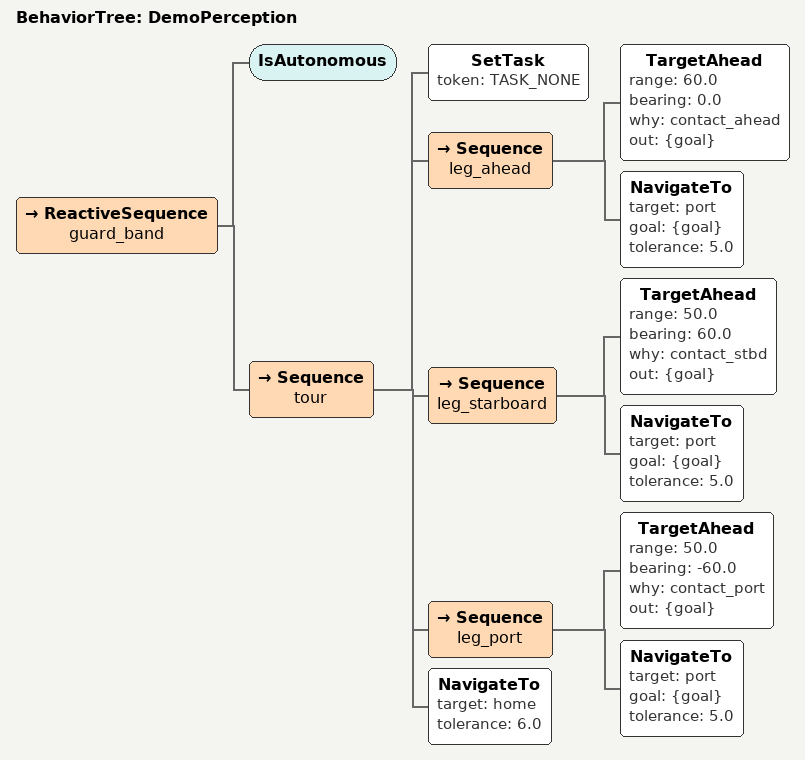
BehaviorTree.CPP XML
<?xml version="1.0" encoding="UTF-8"?>
<root BTCPP_format="4" main_tree_to_execute="DemoPerception">
  <BehaviorTree ID="DemoPerception">
    <ReactiveSequence name="guard_band">
      <IsAutonomous/>

      <Sequence name="tour">
        <SetTask token="TASK_NONE"/>

        <!-- leg 1: something 60 m dead ahead -->
        <Sequence name="leg_ahead">
          <TargetAhead range="60.0" bearing="0.0" why="contact_ahead" out="{goal}"/>
          <NavigateTo target="port" goal="{goal}" tolerance="5.0"/>
        </Sequence>

        <!-- leg 2: 50 m off the starboard bow -->
        <Sequence name="leg_starboard">
          <TargetAhead range="50.0" bearing="60.0" why="contact_stbd" out="{goal}"/>
          <NavigateTo target="port" goal="{goal}" tolerance="5.0"/>
        </Sequence>

        <!-- leg 3: 50 m off the port bow -->
        <Sequence name="leg_port">
          <TargetAhead range="50.0" bearing="-60.0" why="contact_port" out="{goal}"/>
          <NavigateTo target="port" goal="{goal}" tolerance="5.0"/>
        </Sequence>

        <NavigateTo target="home" tolerance="6.0"/>
      </Sequence>
    </ReactiveSequence>
  </BehaviorTree>
</root>
